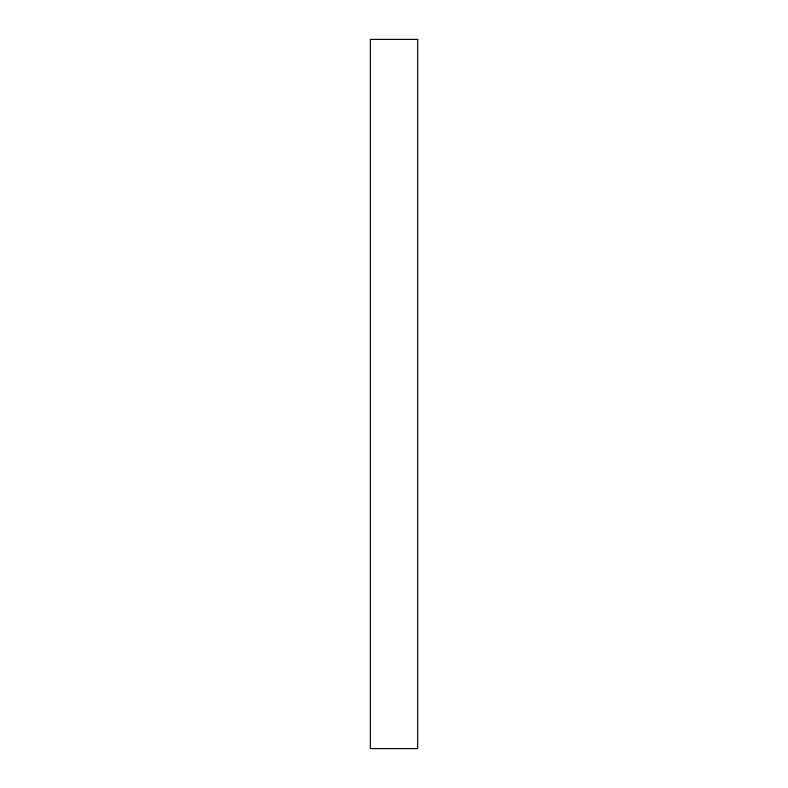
<?xml version="1.0" encoding="UTF-8"?>
<svg xmlns="http://www.w3.org/2000/svg" width="788" height="788" viewBox="0 0 788 788"><rect width="100%" height="100%" fill="white"/><g stroke="black" fill="none" stroke-linecap="round" stroke-linejoin="round"><path stroke-width="1.18" d="M417.64 39.4L370.36 39.4L370.36 748.6L417.64 748.6L417.64 39.4"/></g></svg>
